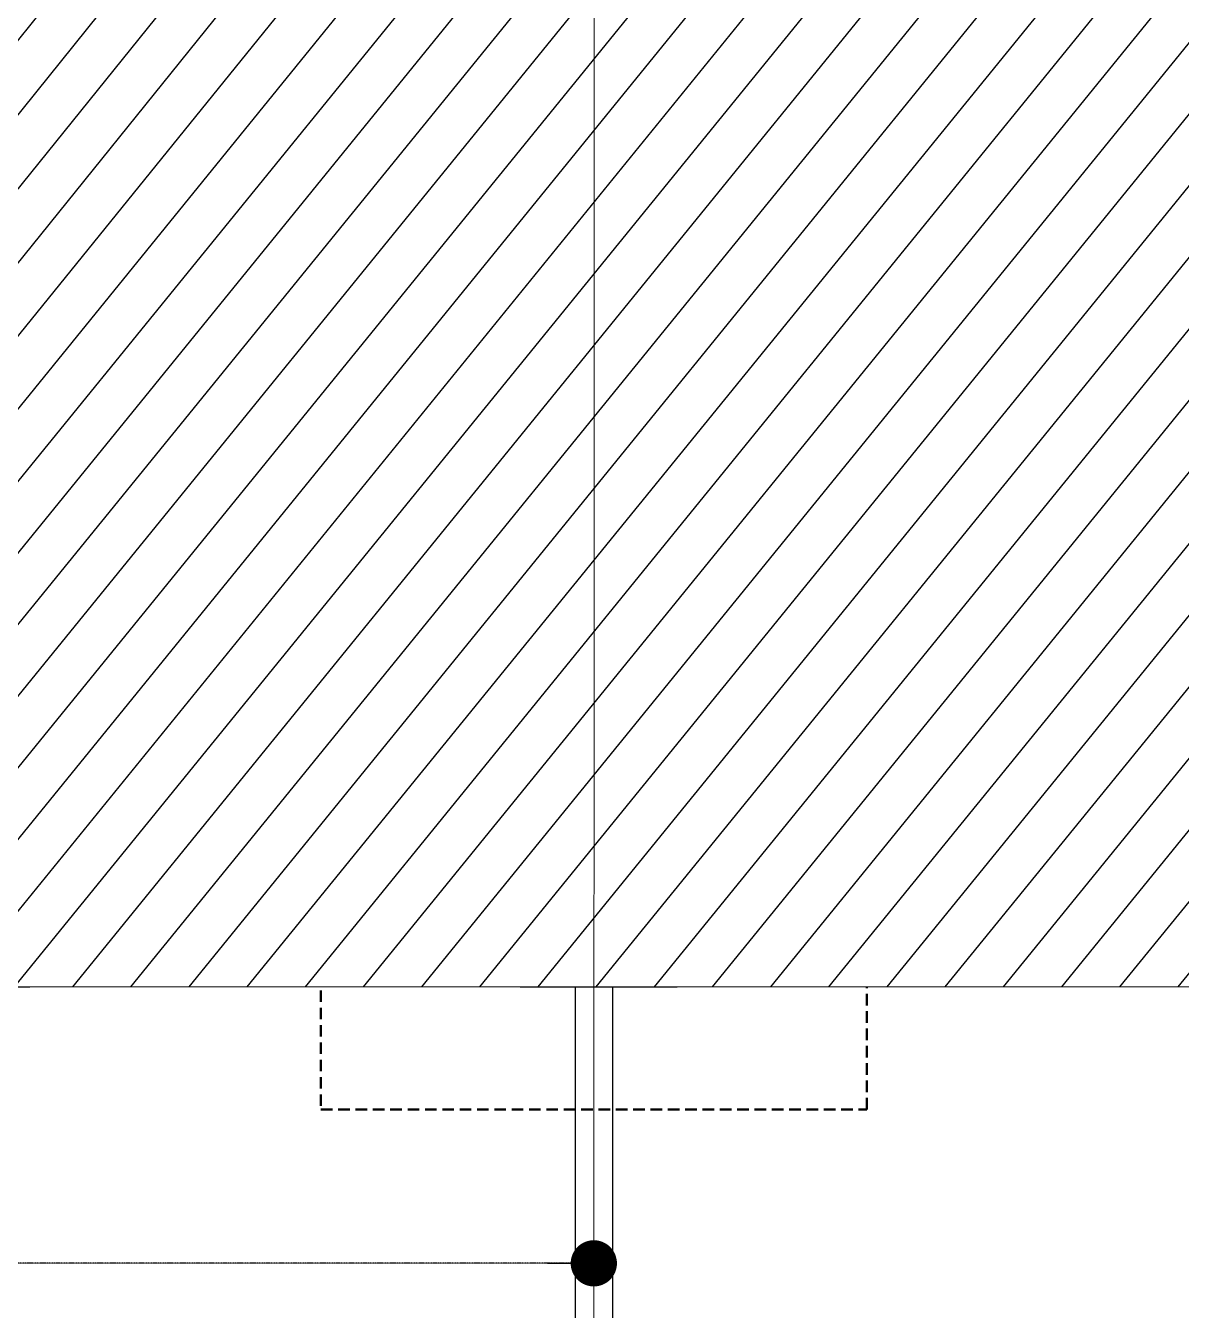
# Model space of a CAD drawing. Header units: centimetres. Extents: x -6122352 to 7132207, y -1694241 to 1947892.
# Drawn here: x 119748 to 125994, y -128718 to -121773 of the extents above; entities that cross this region are included whole.
import ezdxf
from ezdxf.xclip import XClip

# ---------------------------------------------------------------- set-up
doc = ezdxf.new("R2010")
doc.units = ezdxf.units.CM
doc.header["$MEASUREMENT"] = 0
doc.header["$XCLIPFRAME"] = 2
for name, pattern in [('DASHED2', [0.375, 0.25, -0.125]), ('XR-AR-END-SETTING OUT PLAN$0$23585-XR-AR-END-GROUND FLOOR$0$23261-XR-AR-SI-GF$0$HIDDEN', [0.375, 0.25, -0.125]), ('XR-AR-END-SETTING OUT PLAN$0$23585-XR-AR-END-GROUND FLOOR$0$945-4P-1-101-GROUND FLOOR PLAN$0$XR-MIDDLE-GROUND FLOOR PLAN$0$HIDDEN2', [0.1875, 0.125, -0.0625]), ('XR-AR-END-SETTING OUT PLAN$0$23585-XR-AR-END-GROUND FLOOR$0$XR-END-GROUND FLOOR PLAN$0$HIDDEN', [9.525, 6.35, -3.175]), ('XR-AR-END-SETTING OUT PLAN$0$23585-XR-AR-END-GROUND FLOOR$0$XR-END-GROUND FLOOR PLAN$0$HIDDEN2', [0.1875, 0.125, -0.0625]), ('XR-AR-MID-SETTING OUT FOR MASTER$0$23585-XR-AR-MID-GROUND FLOOR$0$23261-XR-AR-SI-GF$0$HIDDEN', [0.375, 0.25, -0.125]), ('XR-AR-MID-SETTING OUT FOR MASTER$0$23585-XR-AR-MID-GROUND FLOOR$0$945-4P-1-101-GROUND FLOOR PLAN$0$XR-MIDDLE-GROUND FLOOR PLAN$0$HIDDEN', [9.525, 6.35, -3.175]), ('XR-AR-MID-SETTING OUT FOR MASTER$0$23585-XR-AR-MID-GROUND FLOOR$0$945-4P-1-101-GROUND FLOOR PLAN$0$XR-MIDDLE-GROUND FLOOR PLAN$0$HIDDEN2', [0.1875, 0.125, -0.0625])]:
    doc.linetypes.add(name, pattern=pattern)
doc.layers.add('08-Compound Wall-4', color=7, linetype='Continuous', lineweight=25, true_color=0xff4405)
doc.layers.add('23585-XR-AR-DAMAC PLOT LIMITS$0$1-End units', color=7, linetype='Continuous', lineweight=5, true_color=0xf8991e)
for name, color, linetype, lineweight in [('23585-XR-AR-DAMAC PLOT LIMITS$0$1-Mid units', 41, 'Continuous', 5), ('@ Foundations', 4, 'DASHED2', 50), ('A-ANNO-TEXT', 3, 'Continuous', 25), ('XR-AR-END-SETTING OUT PLAN$0$23585-XR-AR-END-GROUND FLOOR$0$A-DOOR-FULL', 1, 'Continuous', 9), ('XR-AR-END-SETTING OUT PLAN$0$23585-XR-AR-END-GROUND FLOOR$0$A-FLOR-OVHD', 9, 'XR-AR-END-SETTING OUT PLAN$0$23585-XR-AR-END-GROUND FLOOR$0$23261-XR-AR-SI-GF$0$HIDDEN', 15), ('XR-AR-END-SETTING OUT PLAN$0$23585-XR-AR-END-GROUND FLOOR$0$A-GLAZ-SILL', 8, 'Continuous', 5), ('XR-AR-END-SETTING OUT PLAN$0$23585-XR-AR-END-GROUND FLOOR$0$A-GLAZ-WNDO', 232, 'Continuous', 9), ('XR-AR-END-SETTING OUT PLAN$0$23585-XR-AR-END-GROUND FLOOR$0$A-WALL', 7, 'Continuous', 30), ('XR-AR-END-SETTING OUT PLAN$0$23585-XR-AR-END-GROUND FLOOR$0$A-WALL-FNSH', 9, 'Continuous', 5), ('XR-AR-END-SETTING OUT PLAN$0$23585-XR-AR-END-GROUND FLOOR$0$S-COLS', 51, 'Continuous', 40), ('XR-AR-END-SETTING OUT PLAN$0$23585-XR-AR-END-GROUND FLOOR$0$S-COLS-PATT', 8, 'Continuous', 5), ('XR-AR-MID-SETTING OUT FOR MASTER$0$23585-XR-AR-MID-GROUND FLOOR$0$$A-GLAZ-WNDO', 232, 'Continuous', 9), ('XR-AR-MID-SETTING OUT FOR MASTER$0$23585-XR-AR-MID-GROUND FLOOR$0$$A-WALL', 1, 'Continuous', 5), ('XR-AR-MID-SETTING OUT FOR MASTER$0$23585-XR-AR-MID-GROUND FLOOR$0$A-DOOR', 31, 'Continuous', 5), ('XR-AR-MID-SETTING OUT FOR MASTER$0$23585-XR-AR-MID-GROUND FLOOR$0$A-DOOR-FULL', 1, 'Continuous', 9), ('XR-AR-MID-SETTING OUT FOR MASTER$0$23585-XR-AR-MID-GROUND FLOOR$0$A-FLOR-OVHD', 9, 'XR-AR-MID-SETTING OUT FOR MASTER$0$23585-XR-AR-MID-GROUND FLOOR$0$23261-XR-AR-SI-GF$0$HIDDEN', 15), ('XR-AR-MID-SETTING OUT FOR MASTER$0$23585-XR-AR-MID-GROUND FLOOR$0$A-FLOR-PATT', 8, 'Continuous', 5), ('XR-AR-MID-SETTING OUT FOR MASTER$0$23585-XR-AR-MID-GROUND FLOOR$0$A-GLAZ-SILL', 8, 'Continuous', 5), ('XR-AR-MID-SETTING OUT FOR MASTER$0$23585-XR-AR-MID-GROUND FLOOR$0$A-GLAZ-WNDO', 232, 'Continuous', 9), ('XR-AR-MID-SETTING OUT FOR MASTER$0$23585-XR-AR-MID-GROUND FLOOR$0$A-WALL', 7, 'Continuous', 30), ('XR-AR-MID-SETTING OUT FOR MASTER$0$23585-XR-AR-MID-GROUND FLOOR$0$A-WALL-FNSH', 9, 'Continuous', 5), ('XR-AR-MID-SETTING OUT FOR MASTER$0$23585-XR-AR-MID-GROUND FLOOR$0$S-COLS', 51, 'Continuous', 40)]:
    doc.layers.add(name, color=color, linetype=linetype, lineweight=lineweight)
for name, color, linetype in [('@MI-REF LAYER', 7, 'Continuous'), ('B_TH_6', 7, 'Continuous'), ('XR-AR-END-SETTING OUT PLAN$0$23585-XR-AR-END-GROUND FLOOR$0$A-Flor-Strs', 1, 'Continuous'), ('XR-AR-MID-SETTING OUT FOR MASTER$0$23585-XR-AR-MID-GROUND FLOOR$0$GS-HATCH-FLOOR TILE', 251, 'Continuous')]:
    doc.layers.add(name, color=color, linetype=linetype)

# ---------------------------------------------------------------- blocks, each defined once
blk = doc.blocks.new('23585-XR-AR-DAMAC PLOT LIMITS')
at = {"layer": '23585-XR-AR-DAMAC PLOT LIMITS$0$1-End units', "color": 251, "true_color": 0x636466}
blk.add_lwpolyline([(496578.5225, 2768904.6873), (496572.3429, 2768897.9429), (496554.6477, 2768914.1567), (496560.8281, 2768920.9017)], close=True, dxfattribs=at)
at = {"layer": '23585-XR-AR-DAMAC PLOT LIMITS$0$1-Mid units', "color": 251, "true_color": 0x636466}
blk.add_lwpolyline([(496550.5943, 2768909.7329), (496554.6477, 2768914.1567), (496572.3429, 2768897.9429), (496568.2895, 2768893.5191)], close=True, dxfattribs=at)
blk = doc.blocks.new('A$Cf093b529')
at = {"layer": 'A-ANNO-TEXT'}
blk.add_blockref('23585-XR-AR-DAMAC PLOT LIMITS', (-495391.9901, -2768603.4419), dxfattribs=at)
blk = doc.blocks.new('XR-AR-END-SETTING OUT PLAN$0$23585-XR-AR-END-GROUND FLOOR$0$XR-END-GROUND FLOOR PLAN$0$A$C69996ABC')
at = {"layer": 'XR-AR-END-SETTING OUT PLAN$0$23585-XR-AR-END-GROUND FLOOR$0$A-GLAZ-SILL'}
blk.add_line((0.25, 1), (0.25, 0.1), dxfattribs=at)
at = {"layer": 'XR-AR-END-SETTING OUT PLAN$0$23585-XR-AR-END-GROUND FLOOR$0$A-GLAZ-WNDO'}
for p, q in [((0, 1), (0, 0.95)), ((0.25, 1), (0, 1)), ((0.15, 0.95), (0.15, 1)), ((0.15, 1), (0.15, 0.1)), ((0, 0.95), (0.15, 0.95)), ((0, 0.95), (0, 0.15)), ((0.15, 0.15), (0, 0.15)), ((0, 0.1), (0, 0.15)), ((0.15, 0.1), (0.15, 0.15)), ((0.25, 0.1), (0, 0.1))]:
    blk.add_line(p, q, dxfattribs=at)
blk.add_lwpolyline([(0, 0.95), (0, 0.15), (0.05, 0.15), (0.05, 0.95)], close=True, dxfattribs=at)
blk.add_lwpolyline([(0.05, 0.1), (0, 0.1)], dxfattribs=at)
blk = doc.blocks.new('*U37')
for points in [[(91, 0), (41, 0), (41, 1021), (91, 1021)], [(0, 0), (38, 0), (38, -50), (50, -50), (50, -110), (0, -110)], [(1100, 0), (1062, 0), (1062, -50), (1050, -50), (1050, -110), (1100, -110)]]:
    blk.add_lwpolyline(points, close=True)
at = {"color": 8, "linetype": 'XR-AR-END-SETTING OUT PLAN$0$23585-XR-AR-END-GROUND FLOOR$0$XR-END-GROUND FLOOR PLAN$0$HIDDEN2'}
blk.add_arc((41, 0), 1021, 0, 90, dxfattribs=at)
at = {"layer": 'XR-AR-END-SETTING OUT PLAN$0$23585-XR-AR-END-GROUND FLOOR$0$A-GLAZ-SILL', "linetype": 'XR-AR-END-SETTING OUT PLAN$0$23585-XR-AR-END-GROUND FLOOR$0$945-4P-1-101-GROUND FLOOR PLAN$0$XR-MIDDLE-GROUND FLOOR PLAN$0$HIDDEN2', "ltscale": 3}
blk.add_lwpolyline([(0, 0), (1100, 0), (1100, -110), (0, -110)], close=True, dxfattribs=at)
blk = doc.blocks.new('*U129')
for points in [[(91, 0), (41, 0), (41, 1021), (91, 1021)], [(0, 0), (38, 0), (38, -50), (50, -50), (50, -122.2), (0, -122.2)], [(1100, 0), (1062, 0), (1062, -50), (1050, -50), (1050, -122.2), (1100, -122.2)]]:
    blk.add_lwpolyline(points, close=True)
at = {"color": 8, "linetype": 'XR-AR-END-SETTING OUT PLAN$0$23585-XR-AR-END-GROUND FLOOR$0$XR-END-GROUND FLOOR PLAN$0$HIDDEN2'}
blk.add_arc((41, 0), 1021, 0, 90, dxfattribs=at)
at = {"layer": 'XR-AR-END-SETTING OUT PLAN$0$23585-XR-AR-END-GROUND FLOOR$0$A-GLAZ-SILL', "linetype": 'XR-AR-END-SETTING OUT PLAN$0$23585-XR-AR-END-GROUND FLOOR$0$945-4P-1-101-GROUND FLOOR PLAN$0$XR-MIDDLE-GROUND FLOOR PLAN$0$HIDDEN2', "ltscale": 3}
blk.add_lwpolyline([(0, 0), (1100, 0), (1100, -122.2), (0, -122.2)], close=True, dxfattribs=at)
blk = doc.blocks.new('XR-AR-END-SETTING OUT PLAN$0$23585-XR-AR-END-GROUND FLOOR$0$A$C75a8815d')
at = {"layer": 'XR-AR-END-SETTING OUT PLAN$0$23585-XR-AR-END-GROUND FLOOR$0$S-COLS', "color": 252, "lineweight": 30}
for points in [[(6049.9, 3656.8), (6049.9, 2256.8), (6249.9, 2256.8), (6249.9, 3656.8)], [(6050, 1200), (6050, 0), (6250, 0), (6250, 1200)]]:
    blk.add_lwpolyline(points, close=True, dxfattribs=at)
blk = doc.blocks.new('XR-AR-END-SETTING OUT PLAN')
at = {"layer": '08-Compound Wall-4', "ltscale": 100}
blk.add_lwpolyline([(9050.1, 5500), (9050.1, 1500), (9250.1, 1500), (9250.1, 5500)], dxfattribs=at)
at = {"layer": 'XR-AR-END-SETTING OUT PLAN$0$23585-XR-AR-END-GROUND FLOOR$0$A-FLOR-OVHD', "color": 8, "ltscale": 5}
blk.add_lwpolyline([(8549.8, 7912.7), (9050, 7912.7), (9050, 7412.7), (8549.8, 7412.7)], close=True, dxfattribs=at)
for points in [[(8549.8, 7912.7), (9050, 7412.7)], [(9050, 7912.7), (8549.8, 7412.7)], [(8850.1, 5750), (9050.1, 6550)], [(8850.1, 6550), (9050.1, 5750)]]:
    blk.add_lwpolyline(points, dxfattribs=at)
at = {"layer": 'XR-AR-END-SETTING OUT PLAN$0$23585-XR-AR-END-GROUND FLOOR$0$A-Flor-Strs', "color": 8, "linetype": 'XR-AR-END-SETTING OUT PLAN$0$23585-XR-AR-END-GROUND FLOOR$0$XR-END-GROUND FLOOR PLAN$0$HIDDEN', "ltscale": 0.1}
for p, q in [((8050.1, 9010), (8050.1, 11545)), ((7950.1, 11508.5), (7950.1, 8110)), ((8000.1, 9060), (8000.1, 11526.8)), ((8000.1, 10510), (7950.1, 10510)), ((8050.1, 10510), (9050.1, 10510)), ((8000.1, 10230), (7950.1, 10230)), ((8050.1, 10230), (9030.1, 10230)), ((8000.1, 9950), (7950.1, 9950)), ((8050.1, 9950), (9030.1, 9950)), ((8050.1, 9840), (9030.1, 9840)), ((8000.1, 9670), (7950.1, 9670)), ((8050.1, 9670), (9030.1, 9670)), ((8000.1, 9390), (7950.1, 9390)), ((8050.1, 9390), (9030.1, 9390)), ((8000.1, 9110), (7950.1, 9110)), ((8050.1, 9110), (9030.1, 9110)), ((7950.1, 9060), (8000.1, 9060)), ((7950.1, 9010), (8050.1, 9010)), ((7950.1, 8210), (9050.1, 8210)), ((7950.1, 8160), (9050.1, 8160)), ((7950.1, 8110), (9050.1, 8110))]:
    blk.add_line(p, q, dxfattribs=at)
at = {"layer": 'XR-AR-END-SETTING OUT PLAN$0$23585-XR-AR-END-GROUND FLOOR$0$A-WALL', "color": 8}
for p, q in [((8100.1, 6650), (9250.1, 6650)), ((8100.1, 6650), (8100.1, 6550)), ((8750.1, 5750), (8750.1, 6650)), ((9250.1, 6650), (9250.1, 5500)), ((8100.1, 6550), (8750.1, 6550)), ((8700.1, 5750), (8750.1, 5750)), ((8700.1, 5500), (8700.1, 5750)), ((9250.1, 5500), (8700.1, 5500)), ((9050.1, 5500), (9050.1, 5500))]:
    blk.add_line(p, q, dxfattribs=at)
for points in [[(9250.1, 6650), (9050.1, 6650), (9050.1, 8750), (6850.1, 8750), (6850.1, 8700), (6750.1, 8700), (6750.1, 8750), (6650.1, 8750), (6650.1, 8850), (6950.1, 8850), (6950.1, 8900), (7050.1, 8900), (7050.1, 8850), (9050.1, 8850), (9050.1, 10350), (7050.1, 10350), (7050.1, 9800), (6950.1, 9800), (6950.1, 10550), (7050.1, 10550), (7050.1, 10450), (9050.1, 10450), (9049.9, 19523.4), (9250, 19523.4)], [(3250.1, 5500), (7760.1, 5500), (7760.1, 5750), (3250.1, 5750)]]:
    blk.add_lwpolyline(points, close=True, dxfattribs=at)
for points in [[(7050.1, 10450), (7050.1, 10350)], [(9050.1, 10450), (9050.1, 10350)], [(6750.1, 7650), (6750.1, 7800), (6850.1, 7800), (6850.1, 7750), (7450.1, 7750), (7450.1, 5750), (7350.1, 5750), (7350.1, 7650), (6750.1, 7650)], [(9050.1, 5750), (8850.1, 5750), (8850.1, 6550), (9050.1, 6550), (9050.1, 5750)]]:
    blk.add_lwpolyline(points, dxfattribs=at)
at = {"layer": 'XR-AR-END-SETTING OUT PLAN$0$23585-XR-AR-END-GROUND FLOOR$0$A-WALL-FNSH', "color": 8}
for p, q in [((6870.1, 8700), (6850.1, 8700)), ((9030.1, 8730), (6870.1, 8730)), ((6870.1, 8730), (6870.1, 8700)), ((9030.1, 6670), (9030.1, 8730)), ((8080.1, 6670), (9030.1, 6670)), ((8080.1, 6670), (8080.1, 6530)), ((8080.1, 6530), (8730.1, 6530)), ((8730.1, 5770), (8730.1, 6530)), ((8680.1, 5650), (8680.1, 5770)), ((8680.1, 5770), (8730.1, 5770))]:
    blk.add_line(p, q, dxfattribs=at)
for points in [[(6981.5, 9800), (7070.1, 9800), (7070.1, 10330), (9030.1, 10330), (9030.1, 8870), (7070.1, 8870), (7070.1, 8900), (7050.1, 8900)], [(6850.1, 7800), (6870.1, 7800), (6870.1, 7770), (7470.1, 7770), (7470.1, 5770), (7780.1, 5770), (7780.1, 5650)]]:
    blk.add_lwpolyline(points, dxfattribs=at)
at = {"color": 8, "xscale": 1000.000000000054, "yscale": 1000.000000000054, "zscale": 1000.000000000054, "rotation": 90}
blk.add_blockref('XR-AR-END-SETTING OUT PLAN$0$23585-XR-AR-END-GROUND FLOOR$0$XR-END-GROUND FLOOR PLAN$0$A$C69996ABC', (8780.1, 5500), dxfattribs=at)
at = {"layer": 'XR-AR-END-SETTING OUT PLAN$0$23585-XR-AR-END-GROUND FLOOR$0$A-DOOR-FULL', "color": 8}
for name, p, xscale, yscale, zscale, rotation in [('*U129', (7050.1, 10550), -0.8181818181818169, 0.8181818181818169, 0.8181818181818167, 270), ('*U129', (7050.1, 8900), -0.8181818181818169, 0.8181818181818169, 0.8181818181818167, 270), ('*U37', (6650.1, 8750), 0.9090909090912127, 0.9090909090912127, 0.9090909090912127, 179.9999999999999), ('*U129', (6850.1, 8700), 0.8181818181818152, 0.8181818181818152, 0.8181818181818152, 270)]:
    blk.add_blockref(name, p, dxfattribs=dict(at, xscale=xscale, yscale=yscale, zscale=zscale, rotation=rotation))
at = {"layer": 'XR-AR-END-SETTING OUT PLAN$0$23585-XR-AR-END-GROUND FLOOR$0$S-COLS-PATT', "color": 8}
blk.add_blockref('XR-AR-END-SETTING OUT PLAN$0$23585-XR-AR-END-GROUND FLOOR$0$A$C75a8815d', (3000.1, 5500), dxfattribs=at)
blk = doc.blocks.new('END UNIT')
at = {"xscale": 0.001, "yscale": 0.001, "zscale": 0.001}
blk.add_blockref('XR-AR-END-SETTING OUT PLAN', (-9.1502, 0), dxfattribs=at)
blk = doc.blocks.new('XR-AR-MID-SETTING OUT FOR MASTER$0$23585-XR-AR-MID-GROUND FLOOR$0$945-4P-1-101-GROUND FLOOR PLAN$0$XR-MIDDLE-CAR PARK HATCH')
at = {"layer": 'XR-AR-MID-SETTING OUT FOR MASTER$0$23585-XR-AR-MID-GROUND FLOOR$0$A-FLOR-PATT'}
blk.add_lwpolyline([(9250, 100), (9250, 5500), (15050, 5502.7), (15050, 100.5)], close=True, dxfattribs=at)
blk = doc.blocks.new('*U1930')
for points in [[(91, 0), (41, 0), (41, 1021), (91, 1021)], [(0, 0), (38, 0), (38, -50), (50, -50), (50, -122.2), (0, -122.2)], [(1100, 0), (1062, 0), (1062, -50), (1050, -50), (1050, -122.2), (1100, -122.2)]]:
    blk.add_lwpolyline(points, close=True)
at = {"color": 8, "linetype": 'XR-AR-MID-SETTING OUT FOR MASTER$0$23585-XR-AR-MID-GROUND FLOOR$0$945-4P-1-101-GROUND FLOOR PLAN$0$XR-MIDDLE-GROUND FLOOR PLAN$0$HIDDEN2'}
blk.add_arc((41, 0), 1021, 0, 90, dxfattribs=at)
at = {"layer": 'XR-AR-MID-SETTING OUT FOR MASTER$0$23585-XR-AR-MID-GROUND FLOOR$0$A-GLAZ-SILL', "linetype": 'XR-AR-MID-SETTING OUT FOR MASTER$0$23585-XR-AR-MID-GROUND FLOOR$0$945-4P-1-101-GROUND FLOOR PLAN$0$XR-MIDDLE-GROUND FLOOR PLAN$0$HIDDEN2', "ltscale": 3}
blk.add_lwpolyline([(0, 0), (1100, 0), (1100, -122.2), (0, -122.2)], close=True, dxfattribs=at)
blk = doc.blocks.new('*U27')
for points in [[(91, 0), (41, 0), (41, 1021), (91, 1021)], [(0, 0), (38, 0), (38, -50), (50, -50), (50, -250), (0, -250)], [(1100, 0), (1062, 0), (1062, -50), (1050, -50), (1050, -250), (1100, -250)]]:
    blk.add_lwpolyline(points, close=True)
at = {"color": 8, "linetype": 'XR-AR-MID-SETTING OUT FOR MASTER$0$23585-XR-AR-MID-GROUND FLOOR$0$945-4P-1-101-GROUND FLOOR PLAN$0$XR-MIDDLE-GROUND FLOOR PLAN$0$HIDDEN2'}
blk.add_arc((41, 0), 1021, 0, 90, dxfattribs=at)
at = {"layer": 'XR-AR-MID-SETTING OUT FOR MASTER$0$23585-XR-AR-MID-GROUND FLOOR$0$A-GLAZ-SILL', "linetype": 'XR-AR-MID-SETTING OUT FOR MASTER$0$23585-XR-AR-MID-GROUND FLOOR$0$945-4P-1-101-GROUND FLOOR PLAN$0$XR-MIDDLE-GROUND FLOOR PLAN$0$HIDDEN2', "ltscale": 3}
blk.add_lwpolyline([(0, 0), (1100, 0), (1100, -250), (0, -250)], close=True, dxfattribs=at)
blk = doc.blocks.new('XR-AR-MID-SETTING OUT FOR MASTER$0$23585-XR-AR-MID-GROUND FLOOR$0$945-4P-1-101-GROUND FLOOR PLAN$0$XR-MIDDLE-GROUND FLOOR PLAN$0$A$C70344426')
at = {"layer": 'XR-AR-MID-SETTING OUT FOR MASTER$0$23585-XR-AR-MID-GROUND FLOOR$0$A-GLAZ-SILL'}
blk.add_line((0.25, 2.65), (0.25, 0), dxfattribs=at)
at = {"layer": 'XR-AR-MID-SETTING OUT FOR MASTER$0$23585-XR-AR-MID-GROUND FLOOR$0$A-GLAZ-WNDO'}
for p, q in [((0, 2.65), (0, 2.6)), ((0, 2.65), (0.25, 2.65)), ((0.15, 2.6), (0.15, 2.65)), ((0, 2.6), (0.15, 2.6)), ((0.15, 2.6), (0.15, 0)), ((0, 1.8), (0, 1.75)), ((0.15, 1.8), (0, 1.8)), ((0, 1.75), (0.15, 1.75)), ((0.15, 1.75), (0.15, 1.8)), ((0, 0.9), (0, 0.85)), ((0.15, 0.9), (0, 0.9)), ((0, 0.85), (0.15, 0.85)), ((0, 0.85), (0, 0.05)), ((0.15, 0.85), (0.15, 0.9)), ((0.15, 0.05), (0, 0.05)), ((0, 0), (0, 0.05)), ((0.15, 0), (0.15, 0.05)), ((0.25, 0), (0, 0))]:
    blk.add_line(p, q, dxfattribs=at)
blk.add_lwpolyline([(0.05, 1.8), (0.05, 2.6), (0, 2.6), (0, 0.9), (0.05, 0.9), (0.05, 1.75)], dxfattribs=at)
blk.add_lwpolyline([(0, 0.85), (0, 0.05), (0.05, 0.05), (0.05, 0.85)], close=True, dxfattribs=at)
blk = doc.blocks.new('*U28')
for points in [[(0, 70), (38, 70), (38, 120), (50, 120), (50, 180), (0, 180)], [(1100, 70), (1062, 70), (1062, 120), (1050, 120), (1050, 180), (1100, 180)], [(91, 70), (41, 70), (41, -951), (91, -951)]]:
    blk.add_lwpolyline(points, close=True)
at = {"color": 8, "linetype": 'XR-AR-MID-SETTING OUT FOR MASTER$0$23585-XR-AR-MID-GROUND FLOOR$0$945-4P-1-101-GROUND FLOOR PLAN$0$XR-MIDDLE-GROUND FLOOR PLAN$0$HIDDEN2'}
blk.add_arc((41, 70), 1021, 270, 0, dxfattribs=at)
at = {"layer": 'XR-AR-MID-SETTING OUT FOR MASTER$0$23585-XR-AR-MID-GROUND FLOOR$0$A-GLAZ-SILL', "linetype": 'XR-AR-MID-SETTING OUT FOR MASTER$0$23585-XR-AR-MID-GROUND FLOOR$0$945-4P-1-101-GROUND FLOOR PLAN$0$XR-MIDDLE-GROUND FLOOR PLAN$0$HIDDEN2', "ltscale": 3}
blk.add_lwpolyline([(0, 70), (1100, 70), (1100, 180), (0, 180)], close=True, dxfattribs=at)
blk = doc.blocks.new('XR-AR-MID-SETTING OUT FOR MASTER$0$23585-XR-AR-MID-GROUND FLOOR$0$945-4P-1-101-GROUND FLOOR PLAN$0$XR-MIDDLE-GROUND FLOOR PLAN$0$A$C2DB306E2')
at = {"layer": 'XR-AR-MID-SETTING OUT FOR MASTER$0$23585-XR-AR-MID-GROUND FLOOR$0$A-DOOR-FULL'}
for p, q in [((0.15, 1.25), (0.05, 1.25)), ((0.05, 1.25), (0.05, 1.2)), ((0.05, 1.2), (0.15, 1.2)), ((0.15, 1.2), (0.15, 1.25)), ((0, 0.8), (0, 0)), ((0, 0.8), (0.04, 0.8)), ((0.04, 0.8), (0.04, 0)), ((0.05, 0.35), (0.05, 0.4)), ((0.05, 0.4), (0.15, 0.4)), ((0.15, 0.35), (0.05, 0.35)), ((0.15, 0.4), (0.15, 0.35)), ((0, 0), (0.04, 0))]:
    blk.add_line(p, q, dxfattribs=at)
at = {"layer": 'XR-AR-MID-SETTING OUT FOR MASTER$0$23585-XR-AR-MID-GROUND FLOOR$0$A-GLAZ-SILL', "linetype": 'XR-AR-MID-SETTING OUT FOR MASTER$0$23585-XR-AR-MID-GROUND FLOOR$0$945-4P-1-101-GROUND FLOOR PLAN$0$XR-MIDDLE-GROUND FLOOR PLAN$0$HIDDEN2', "ltscale": 3}
for p, q in [((0.05, 1.2), (0.05, 0.4)), ((0.15, 1.2), (0.15, 0.4))]:
    blk.add_line(p, q, dxfattribs=at)
blk = doc.blocks.new('XR-AR-MID-SETTING OUT FOR MASTER$0$23585-XR-AR-MID-GROUND FLOOR$0$945-4P-1-101-GROUND FLOOR PLAN$0$XR-MIDDLE-GROUND FLOOR PLAN$0$WRFWF')
at = {"layer": 'XR-AR-MID-SETTING OUT FOR MASTER$0$23585-XR-AR-MID-GROUND FLOOR$0$A-FLOR-OVHD', "linetype": 'XR-AR-MID-SETTING OUT FOR MASTER$0$23585-XR-AR-MID-GROUND FLOOR$0$945-4P-1-101-GROUND FLOOR PLAN$0$XR-MIDDLE-GROUND FLOOR PLAN$0$HIDDEN', "ltscale": 0.1}
for p, q in [((9250, 14090), (9250, 9909.4)), ((10350, 14089.4), (9250, 14089.4)), ((10350, 13809.4), (9250, 13809.4)), ((10350, 13529.4), (9250, 13529.4)), ((10350, 13249.4), (9250, 13249.4)), ((10350, 12969.4), (9250, 12969.4)), ((10350, 12689.4), (9250, 12689.4)), ((10350, 12409.4), (9250, 12409.4)), ((10350, 12129.4), (9250, 12129.4)), ((10350, 11849.4), (9250, 11849.4)), ((10350, 11569.4), (9250, 11569.4)), ((10350, 11289.4), (9250, 11289.4)), ((10350, 11009.4), (9250, 11009.4)), ((10350, 11009.4), (10350, 9909.4)), ((10350, 9909.4), (9250, 9909.4))]:
    blk.add_line(p, q, dxfattribs=at)
blk.add_lwpolyline([(10350, 14370), (10350, 11009.4)], dxfattribs=at)
blk = doc.blocks.new('XR-AR-MID-SETTING OUT FOR MASTER$0$23585-XR-AR-MID-GROUND FLOOR$0$A$C08698786')
at = {"layer": 'XR-AR-MID-SETTING OUT FOR MASTER$0$23585-XR-AR-MID-GROUND FLOOR$0$S-COLS', "color": 252, "lineweight": 30}
for points in [[(-100, 9156.8), (-100, 7756.8), (100, 7756.8), (100, 9156.8)], [(-100, 6700), (-100, 5500), (100, 5500), (100, 6700)]]:
    blk.add_lwpolyline(points, close=True, dxfattribs=at)
blk = doc.blocks.new('XR-AR-MID-SETTING OUT FOR MASTER')
at = {"layer": 'XR-AR-MID-SETTING OUT FOR MASTER$0$23585-XR-AR-MID-GROUND FLOOR$0$A-WALL', "color": 8}
for points in [[(100, 19472.7), (-100, 19472.7), (-100, 5500), (100, 5500), (100, 8850.1), (1100, 8850.1), (1100, 8950.1), (100, 8950.1), (100, 10950), (2100, 10950), (2100, 9950.1), (2200, 9950.1), (2200.1, 11150), (2100.1, 11150), (2100, 11050), (100, 11050)], [(4250, 5500), (3050, 5500), (3050, 5750), (4000.2, 5750), (4000.2, 8850), (3300, 8850), (3300, 8950), (3400, 8950.2), (3400.1, 9927.6), (3650, 9927.6), (3650, 9100), (4250, 9100)], [(2100.1, 8950.1), (2099.9, 9050.2), (2200, 9050.2), (2200, 8950.1), (2300, 8950.2), (2300, 8850.1), (2000, 8850.1), (2000, 8950.1)], [(100, 5750), (400, 5750), (400, 5500), (100, 5500)]]:
    blk.add_lwpolyline(points, close=True, dxfattribs=at)
at = {"layer": 'XR-AR-MID-SETTING OUT FOR MASTER$0$23585-XR-AR-MID-GROUND FLOOR$0$A-WALL-FNSH', "color": 8}
for points in [[(2080, 10930), (120, 10930), (120, 8972.8), (1100, 8972.8), (1100, 8952.8)], [(2100, 9950), (2080, 9950), (2080, 10930)]]:
    blk.add_lwpolyline(points, dxfattribs=at)
at = {"layer": '08-Compound Wall-4', "ltscale": 100}
blk.add_blockref('XR-AR-MID-SETTING OUT FOR MASTER$0$23585-XR-AR-MID-GROUND FLOOR$0$945-4P-1-101-GROUND FLOOR PLAN$0$XR-MIDDLE-CAR PARK HATCH', (-9150, 0.2), dxfattribs=at)
at = {"layer": 'XR-AR-MID-SETTING OUT FOR MASTER$0$23585-XR-AR-MID-GROUND FLOOR$0$$A-GLAZ-WNDO', "color": 8, "xscale": -1000.000000000001, "yscale": 1000.000000000001, "zscale": 1000.000000000001, "rotation": 270}
blk.add_blockref('XR-AR-MID-SETTING OUT FOR MASTER$0$23585-XR-AR-MID-GROUND FLOOR$0$945-4P-1-101-GROUND FLOOR PLAN$0$XR-MIDDLE-GROUND FLOOR PLAN$0$A$C70344426', (400, 5500), dxfattribs=at)
at = {"layer": 'XR-AR-MID-SETTING OUT FOR MASTER$0$23585-XR-AR-MID-GROUND FLOOR$0$$A-WALL', "color": 8}
blk.add_blockref('XR-AR-MID-SETTING OUT FOR MASTER$0$23585-XR-AR-MID-GROUND FLOOR$0$945-4P-1-101-GROUND FLOOR PLAN$0$XR-MIDDLE-GROUND FLOOR PLAN$0$WRFWF', (-9150, -796.8), dxfattribs=at)
at = {"layer": 'XR-AR-MID-SETTING OUT FOR MASTER$0$23585-XR-AR-MID-GROUND FLOOR$0$A-DOOR', "color": 8, "xscale": -1000.000000000001, "yscale": 1000.000000000001, "zscale": 1000.000000000001, "rotation": 270}
blk.add_blockref('XR-AR-MID-SETTING OUT FOR MASTER$0$23585-XR-AR-MID-GROUND FLOOR$0$945-4P-1-101-GROUND FLOOR PLAN$0$XR-MIDDLE-GROUND FLOOR PLAN$0$A$C2DB306E2', (750, 8800.1), dxfattribs=at)
at = {"layer": 'XR-AR-MID-SETTING OUT FOR MASTER$0$23585-XR-AR-MID-GROUND FLOOR$0$A-DOOR-FULL', "color": 8, "rotation": 90}
blk.add_blockref('*U27', (3400, 9927.6), dxfattribs=at)
at = {"layer": 'XR-AR-MID-SETTING OUT FOR MASTER$0$23585-XR-AR-MID-GROUND FLOOR$0$A-DOOR-FULL', "color": 8, "xscale": 0.8181820445283869, "yscale": 0.8181820445283869, "zscale": 0.8181820445283869, "rotation": 90}
blk.add_blockref('*U1930', (2100, 9050.1), dxfattribs=at)
at = {"layer": 'XR-AR-MID-SETTING OUT FOR MASTER$0$23585-XR-AR-MID-GROUND FLOOR$0$A-DOOR-FULL', "color": 8, "xscale": -0.909090909090913, "yscale": 0.909090909090913, "zscale": 0.909090909090913}
blk.add_blockref('*U28', (3300, 8786.4), dxfattribs=at)
at = {"layer": 'XR-AR-MID-SETTING OUT FOR MASTER$0$23585-XR-AR-MID-GROUND FLOOR$0$GS-HATCH-FLOOR TILE', "color": 8}
blk.add_blockref('XR-AR-MID-SETTING OUT FOR MASTER$0$23585-XR-AR-MID-GROUND FLOOR$0$A$C08698786', (0, 0), dxfattribs=at)
blk = doc.blocks.new('MID UNIT')
at = {"xscale": 0.001, "yscale": 0.001, "zscale": 0.001}
blk.add_blockref('XR-AR-MID-SETTING OUT FOR MASTER', (0, 0), dxfattribs=at)
blk = doc.blocks.new('TH_6')
at = {"xscale": -1}
blk.add_blockref('END UNIT', (495838.3054, 2769163.9966), dxfattribs=at)
blk.add_blockref('MID UNIT', (495838.3054, 2769163.9966), dxfattribs=at)
blk = doc.blocks.new('A$Ce2a03a74')
at = {"layer": 'B_TH_6', "xscale": 999.9914829579993, "yscale": 999.9914829579993, "zscale": 999.9914829579993}
blk.add_blockref('TH_6', (-495790404.5, -2769140733.3), dxfattribs=at)
blk = doc.blocks.new('23585-XR-AR-MALDIVE-2$0$TH_6')
at = {"ltscale": 10, "xscale": 0.00100002623446598, "yscale": 0.00100002623446598, "zscale": 0.00100002623446598}
blk.add_blockref('A$Ce2a03a74', (495794.6272, 2769164.3184), dxfattribs=at)
at = {"layer": '@ Foundations', "linetype": 'DASHED2', "ltscale": 0.25}
blk.add_lwpolyline([(495839.7803, 2769173.8838), (495836.8303, 2769173.8838), (495836.8303, 2769168.8338), (495839.7803, 2769168.8338)], close=True, dxfattribs=at)
blk = doc.blocks.new('_Dot')
at = {"color": 0, "linetype": 'ByBlock', "lineweight": -2}
blk.add_line((-0.5, 0), (-1, 0), dxfattribs=at)
at = {"color": 0, "linetype": 'ByBlock', "const_width": 0.5}
blk.add_lwpolyline([(-0.25, 0, 1), (0.25, 0, 1)], format="xyb", close=True, dxfattribs=at)

msp = doc.modelspace()

# ---------------------------------------------------------------- block references
at = {"layer": '@MI-REF LAYER'}
ref = msp.add_blockref('23585-XR-AR-MALDIVE-2$0$TH_6', (-496208326.75748, -2769208174.62717), dxfattribs=dict(at, xscale=1000, yscale=1000, zscale=1000, rotation=359.9898026799146))
XClip(ref).set_block_clipping_path([(495793.2153109959, 2769187.9362808168), (495793.2149762735, 2769163.9962983076), (495847.2527617854, 2769163.9963486344), (495847.2530682934, 2769187.9363225577), (495838.3004571754, 2769187.9363762513), (495832.3004524545, 2769187.9363386966), (495826.3004476223, 2769187.9363010433), (495820.3004380227, 2769187.936263551), (495814.3003051635, 2769187.9363737656), (495808.3002954731, 2769187.9363360275), (495805.1553202597, 2769187.9363550907), (495802.3004406337, 2769187.9364336496), (495796.0054077078, 2769187.9363346901)])

# ---------------------------------------------------------------- next in the draw order: linework, layer by layer
at = {"layer": '@MI-REF LAYER', "linetype": 'DASHED2', "extrusion": (1.19239e-12, 6.92406e-09, 1), "elevation": -0.00087}
msp.add_lwpolyline([(122818.46608, -128464.34188), (106240.25024, -128461.39307), (105734.33687, -127724.73448)], dxfattribs=at)

# ---------------------------------------------------------------- next in the draw order: block references
at = {"layer": '@MI-REF LAYER', "extrusion": (1.19239e-12, 6.92406e-09, 1), "xscale": 250.0000000000001, "yscale": 250.0000000000001, "zscale": 250.0000000000001, "rotation": 0.03500816960151289}
msp.add_blockref('_Dot', (122818.46608, -128464.34188, -0.00087), dxfattribs=at)

# ---------------------------------------------------------------- next in the draw order: wipeouts: each hides what was drawn before it
at = {"color": 10}
msp.add_wipeout([(80671.09276, -112688.69272), (80668.67596, -126962.21613), (128969.67575, -126970.54477), (128972.26076, -112697.21488), (122722.14929, -112696.02493), (122722.23043, -112996.632), (86921.09499, -112990.26023), (86921.28314, -112689.63707), (80669.79354, -112688.67491)], dxfattribs=at).dxf.layer = '@MI-REF LAYER'

# ---------------------------------------------------------------- next in the draw order: hatches: boundary and pattern name
at = {"layer": '@MI-REF LAYER'}
h = msp.add_hatch(dxfattribs=at)
h.set_pattern_fill('ANSI31', color=256, scale=1999.999998, angle=6.722712846)
h.set_pattern_definition([(51.722712846, (-2376887221.96, -1504247764.22), (-196.255499328, 154.866971583), [])])
h.paths.add_polyline_path([(128968.37126, -126970.6408), (128972.26078, -112697.12117), (122722.14929, -112696.0088), (122722.23043, -112996.632), (86921.34586, -112990.26027), (86919.76512, -112689.84804), (80669.78828, -112688.77022), (80667.37725, -126962.31121)])

# ---------------------------------------------------------------- next in the draw order: linework, layer by layer
at = {"layer": '@MI-REF LAYER', "const_width": 5}
msp.add_lwpolyline([(80668.68173, -126962.21613), (128969.67575, -126970.54571), (128972.26078, -112697.12117), (122722.14929, -112696.0088), (122722.23043, -112996.632), (86921.09499, -112990.26023), (86921.28314, -112689.63707), (80671.09276, -112688.67513)], close=True, dxfattribs=at)

# ---------------------------------------------------------------- next in the draw order: block references
at = {"layer": '@MI-REF LAYER', "xscale": 1000, "yscale": 1000, "zscale": 1000, "rotation": 312.4882903633292}
msp.add_blockref('A$Cf093b529', (-891608.73293, 539022.72011), dxfattribs=at)

doc.saveas('drawing.dxf')
